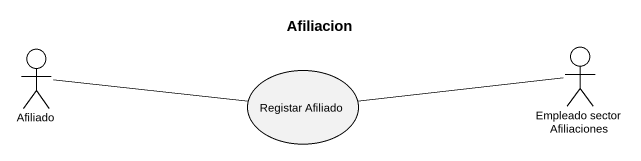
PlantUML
@startuml
title Afiliacion
actor Afiliado
actor "Empleado sector Afiliaciones" as Empleado_sector_Afiliaciones
usecase "Registar Afiliado" as Registar_Afiliado
Afiliado -right- Registar_Afiliado
Registar_Afiliado -right- Empleado_sector_Afiliaciones
@enduml
